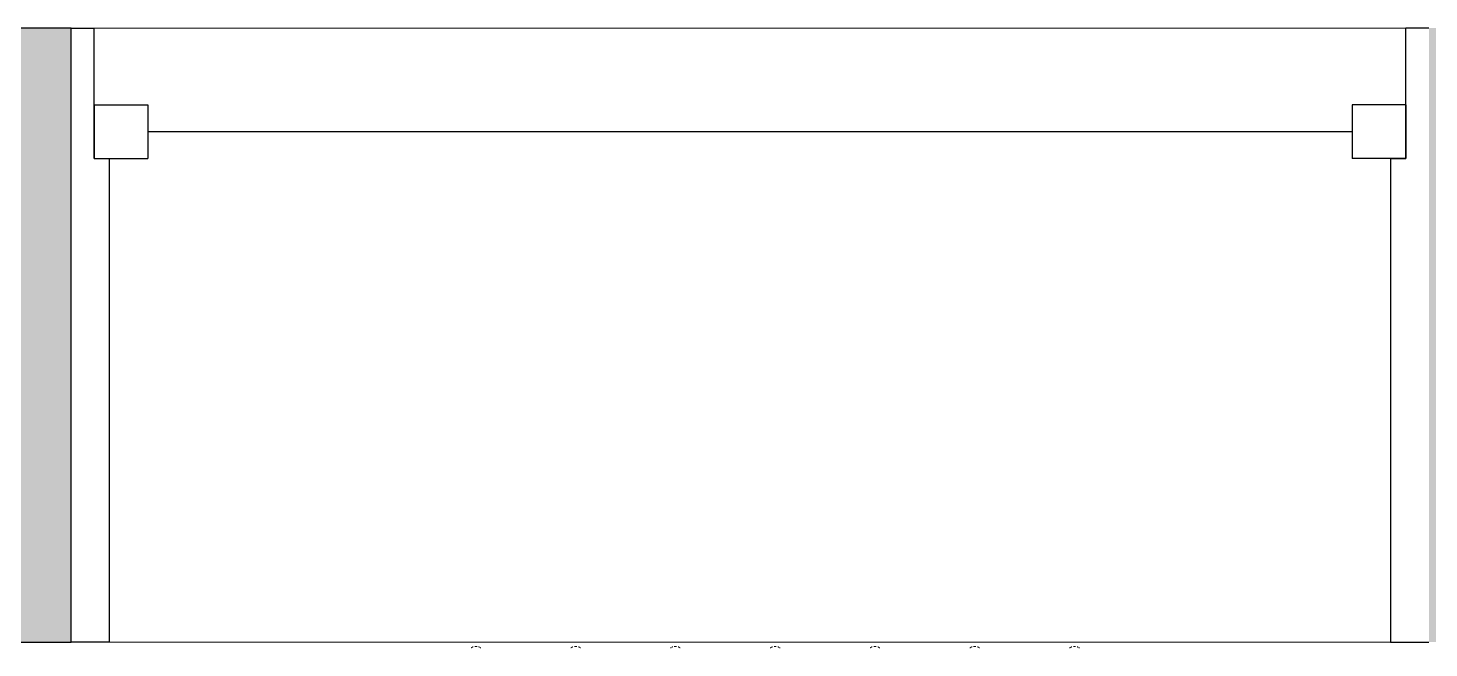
# Model space of a CAD drawing. Header units: inches. Extents: x -1176 to 1507, y -2527 to 978.
# Drawn here: x -197.7 to -152.07, y 543.49 to 563.68 of the extents above; entities that cross this region are included whole.
import ezdxf

# ---------------------------------------------------------------- set-up
doc = ezdxf.new("R2010")
doc.units = ezdxf.units.IN
doc.header["$MEASUREMENT"] = 0
doc.linetypes.add('Demolished', pattern=[0.1875, 0.125, -0.0625])
for name, color, linetype, lineweight in [('A-GENM', 13, 'Continuous', 18), ('A-GLAZ', 151, 'Continuous', 18), ('A-WALL', 113, 'Continuous', 18), ('A-WALL-PATT', 111, 'Continuous', 18)]:
    doc.layers.add(name, color=color, linetype=linetype, lineweight=lineweight)

# ---------------------------------------------------------------- blocks, each defined once
blk = doc.blocks.new('Double Hung - side window 4_ X 6_ 3_ H 3-6128194-3rd Floor Demo')
at = {"layer": 'A-GLAZ', "color": 8, "lineweight": 30}
for p, q in [((-22.115, 10), (-21.365, 10)), ((-21.365, 5.75), (-21.365, 10)), ((21.365, 5.75), (21.365, 10)), ((22.115, 10), (21.365, 10)), ((-21.365, 7.5), (-21.365, 5.75)), ((-21.365, 7.5), (-19.615, 7.5)), ((-19.615, 7.5), (-19.615, 5.75)), ((19.615, 7.5), (19.615, 5.75)), ((21.365, 7.5), (19.615, 7.5)), ((21.365, 7.5), (21.365, 5.75)), ((-19.615, 6.625), (19.615, 6.625)), ((-21.365, 5.75), (-19.615, 5.75)), ((-21.365, 5.75), (-20.865, 5.75)), ((-20.865, -10), (-20.865, 5.75)), ((21.365, 5.75), (19.615, 5.75)), ((20.865, 5.75), (21.365, 5.75)), ((20.865, 5.75), (20.865, -10)), ((-20.865, -10), (-22.115, -10)), ((20.865, -10), (22.115, -10))]:
    blk.add_line(p, q, dxfattribs=at)
blk = doc.blocks.new('Cast_Iron_Radiator_8182 - Cast_Iron_Radiator_8182-V21-3rd Floor Demo')
at = {"layer": 'A-GENM', "color": 7, "linetype": 'Demolished', "lineweight": 9}
for p, q in [((-5.787, -4.933), (-5.75, -4.933)), ((-5.75, -4.933), (-5.713, -4.933)), ((-2.537, -4.933), (-2.5, -4.933)), ((-2.5, -4.933), (-2.463, -4.933)), ((0.713, -4.933), (0.75, -4.933)), ((0.75, -4.933), (0.787, -4.933)), ((3.963, -4.933), (4, -4.933)), ((4, -4.933), (4.037, -4.933)), ((7.213, -4.933), (7.25, -4.933)), ((7.25, -4.933), (7.287, -4.933)), ((10.463, -4.933), (10.5, -4.933)), ((10.5, -4.933), (10.537, -4.933)), ((13.713, -4.933), (13.75, -4.933)), ((13.75, -4.933), (13.787, -4.933))]:
    blk.add_line(p, q, dxfattribs=at)
at = {"layer": 'A-GENM', "color": 7, "linetype": 'Demolished', "lineweight": 9, "flags": 128}
for points in [[(-5.886, -4.904), (-5.892, -4.9), (-5.898, -4.896), (-5.904, -4.891), (-5.909, -4.887)], [(-5.838, -4.925), (-5.845, -4.923), (-5.852, -4.921), (-5.859, -4.918), (-5.866, -4.915), (-5.873, -4.912)], [(-5.628, -4.912), (-5.635, -4.915), (-5.642, -4.918), (-5.649, -4.921), (-5.656, -4.924), (-5.663, -4.926)], [(-5.591, -4.887), (-5.597, -4.892), (-5.603, -4.896), (-5.609, -4.901), (-5.615, -4.905)], [(-2.636, -4.904), (-2.642, -4.9), (-2.648, -4.896), (-2.654, -4.891), (-2.659, -4.887)], [(-2.588, -4.925), (-2.595, -4.923), (-2.602, -4.921), (-2.609, -4.918), (-2.616, -4.915), (-2.623, -4.912)], [(-2.378, -4.912), (-2.385, -4.915), (-2.392, -4.918), (-2.399, -4.921), (-2.406, -4.924), (-2.413, -4.926)], [(-2.341, -4.887), (-2.347, -4.892), (-2.353, -4.896), (-2.359, -4.901), (-2.365, -4.905)], [(0.614, -4.904), (0.608, -4.9), (0.602, -4.896), (0.596, -4.891), (0.591, -4.887)], [(0.662, -4.925), (0.655, -4.923), (0.648, -4.921), (0.641, -4.918), (0.634, -4.915), (0.627, -4.912)], [(0.872, -4.912), (0.865, -4.915), (0.858, -4.918), (0.851, -4.921), (0.844, -4.924), (0.837, -4.926)], [(0.909, -4.887), (0.903, -4.892), (0.897, -4.896), (0.891, -4.901), (0.885, -4.905)], [(3.864, -4.904), (3.858, -4.9), (3.852, -4.896), (3.846, -4.891), (3.841, -4.887)], [(3.912, -4.925), (3.905, -4.923), (3.898, -4.921), (3.891, -4.918), (3.884, -4.915), (3.877, -4.912)], [(4.122, -4.912), (4.115, -4.915), (4.108, -4.918), (4.101, -4.921), (4.094, -4.924), (4.087, -4.926)], [(4.159, -4.887), (4.153, -4.892), (4.147, -4.896), (4.141, -4.901), (4.135, -4.905)], [(7.114, -4.904), (7.108, -4.9), (7.102, -4.896), (7.096, -4.891), (7.091, -4.887)], [(7.162, -4.925), (7.155, -4.923), (7.148, -4.921), (7.141, -4.918), (7.134, -4.915), (7.127, -4.912)], [(7.372, -4.912), (7.365, -4.915), (7.358, -4.918), (7.351, -4.921), (7.344, -4.924), (7.337, -4.926)], [(7.409, -4.887), (7.403, -4.892), (7.397, -4.896), (7.391, -4.901), (7.385, -4.905)], [(10.364, -4.904), (10.358, -4.9), (10.352, -4.896), (10.346, -4.891), (10.341, -4.887)], [(10.412, -4.925), (10.405, -4.923), (10.398, -4.921), (10.391, -4.918), (10.384, -4.915), (10.377, -4.912)], [(10.622, -4.912), (10.615, -4.915), (10.608, -4.918), (10.601, -4.921), (10.594, -4.924), (10.587, -4.926)], [(10.659, -4.887), (10.653, -4.892), (10.647, -4.896), (10.641, -4.901), (10.635, -4.905)], [(13.614, -4.904), (13.608, -4.9), (13.602, -4.896), (13.596, -4.891), (13.591, -4.887)], [(13.662, -4.925), (13.655, -4.923), (13.648, -4.921), (13.641, -4.918), (13.634, -4.915), (13.627, -4.912)], [(13.872, -4.912), (13.865, -4.915), (13.858, -4.918), (13.851, -4.921), (13.844, -4.924), (13.837, -4.926)], [(13.909, -4.887), (13.903, -4.892), (13.897, -4.896), (13.891, -4.901), (13.885, -4.905)]]:
    blk.add_lwpolyline(points, dxfattribs=at)

msp = doc.modelspace()

# ---------------------------------------------------------------- hatches: boundary and pattern name
at = {"layer": 'A-WALL-PATT', "lineweight": 9}
h = msp.add_hatch(color=7, dxfattribs=at)
h.paths.add_polyline_path([(1.715, 543.684), (1.715, 563.684), (-53.535, 563.684), (-53.535, 543.684), (-23.487, 543.684)], flags=0)
h.paths.add_polyline_path([(-97.765, 543.684), (-97.765, 563.684), (-152.067, 563.684), (-152.067, 543.684), (-115.992, 543.684)], flags=0)
h.paths.add_polyline_path([(-196.298, 543.684), (-196.298, 563.684), (-264.813, 563.684), (-264.813, 543.684), (-196.933, 543.684)], flags=0)
h.paths.add_polyline_path([(-312.564, 543.684), (-309.043, 543.684), (-309.043, 563.684), (-377.558, 563.684), (-377.558, 543.684), (-324.127, 543.684)], flags=0)
h.paths.add_polyline_path([(-421.788, 543.684), (-421.788, 563.684), (-476.709, 563.684), (-476.709, 543.684), (-439.758, 543.684)], flags=0)
h.paths.add_polyline_path([(-513.709, 543.684), (-513.709, 563.684), (-590.071, 563.684), (-590.071, 543.684), (-570.071, 543.684)], flags=0)

# ---------------------------------------------------------------- linework, layer by layer
at = {"layer": 'A-WALL', "color": 8, "lineweight": 30}
for p, q in [((-196.298, 563.684), (-264.813, 563.684)), ((-196.298, 543.684), (-196.298, 563.684)), ((-264.813, 543.684), (-196.298, 543.684))]:
    msp.add_line(p, q, dxfattribs=at)
at = {"layer": 'A-WALL', "lineweight": 9}
for p, q in [((-196.298, 563.684), (-152.067, 563.684)), ((-152.067, 543.684), (-196.298, 543.684))]:
    msp.add_line(p, q, dxfattribs=at)

# ---------------------------------------------------------------- block references
at = {"layer": 'A-GENM', "color": 7, "linetype": 'Demolished', "lineweight": 9, "rotation": 180}
msp.add_blockref('Cast_Iron_Radiator_8182 - Cast_Iron_Radiator_8182-V21-3rd Floor Demo', (-169.364, 538.607), dxfattribs=at)
at = {"layer": 'A-GLAZ'}
msp.add_blockref('Double Hung - side window 4_ X 6_ 3_ H 3-6128194-3rd Floor Demo', (-174.183, 553.684), dxfattribs=at)

doc.saveas('drawing.dxf')
